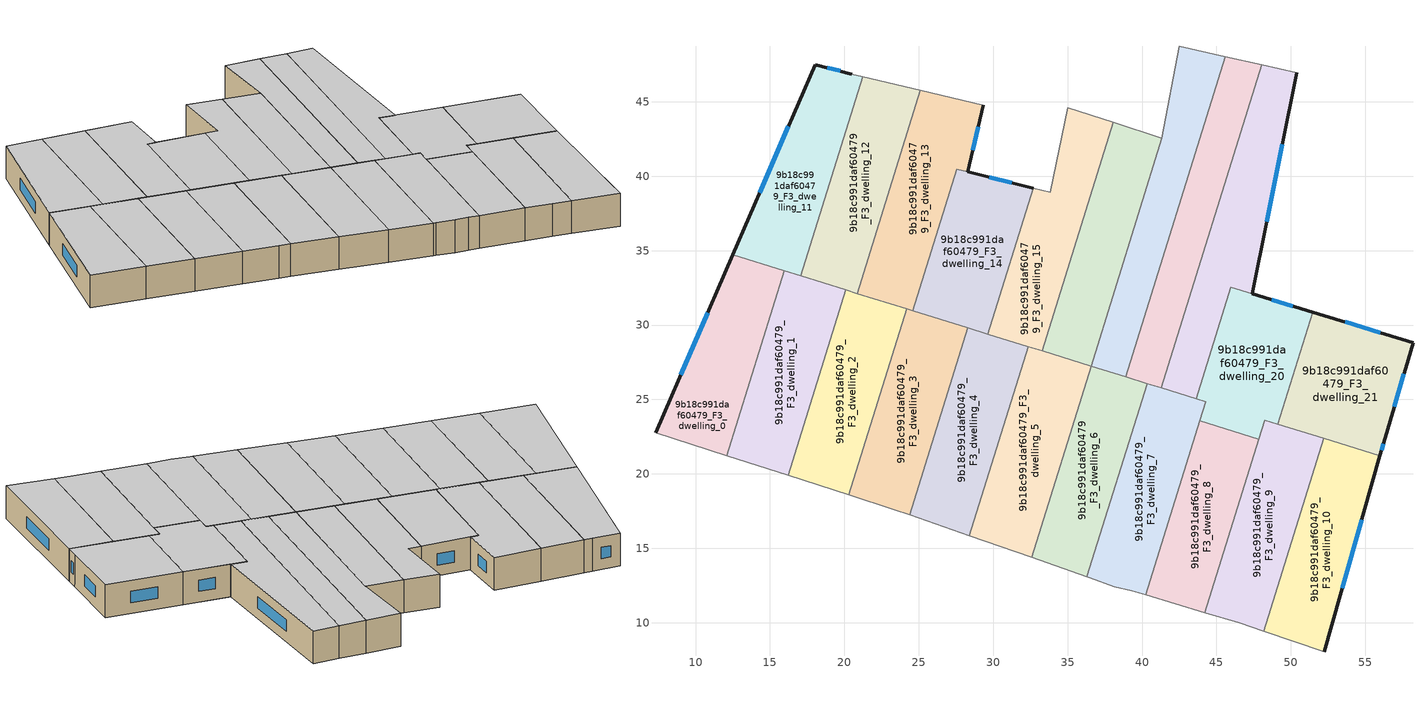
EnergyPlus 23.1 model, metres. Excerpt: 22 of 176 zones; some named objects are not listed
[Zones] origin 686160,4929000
9b18c991daf60479_F3_dwelling_0
 floor to 9b18c991daf60479_F2_dwelling_0 (EU_floor_Construction): 15.96,33.64 12.1,21.22 7.31,22.76 12.5,34.72 z9
 wall outside (EU_wall_Construction): 12.5,34.72 7.31,22.76 z9:12
 wall to 9b18c991daf60479_F3_dwelling_1 (EU_wall_Construction): 12.1,21.22 15.96,33.64 z9:12
 wall adiabatic (EU_wall_Construction): 7.31,22.76 12.1,21.22 z9:12
 wall to 9b18c991daf60479_F3_dwelling_11 (EU_wall_Construction): 15.96,33.64 12.5,34.72 z9:12
 window (EU_Window_Construction): 10.81,30.83 9,26.65 z9.98:11.02
 ceiling to 9b18c991daf60479_F4_dwelling_0 (EU_floor_Construction): 12.1,21.22 15.96,33.64 12.5,34.72 7.31,22.76 z12
9b18c991daf60479_F3_dwelling_1
 floor to 9b18c991daf60479_F2_dwelling_1 (EU_floor_Construction): 20.08,32.36 16.21,19.9 12.1,21.22 15.96,33.64 z9
 wall to 9b18c991daf60479_F3_dwelling_2 (EU_wall_Construction): 16.21,19.9 20.08,32.36 z9:12
 wall adiabatic (EU_wall_Construction): 12.1,21.22 16.21,19.9 z9:12
 wall to 9b18c991daf60479_F3_dwelling_12 (EU_wall_Construction): 20.08,32.36 17.08,33.3 z9:12
 wall to 9b18c991daf60479_F3_dwelling_11 (EU_wall_Construction): 17.08,33.3 15.96,33.64 z9:12
 ceiling to 9b18c991daf60479_F4_dwelling_1 (EU_floor_Construction): 16.21,19.9 20.08,32.36 15.96,33.64 12.1,21.22 z12
9b18c991daf60479_F3_dwelling_10
 floor to 9b18c991daf60479_F2_dwelling_10 (EU_floor_Construction): 55.98,21.21 52.24,8.05 48.17,9.43 52.2,22.39 z9
 wall outside (EU_wall_Construction): 52.24,8.05 55.98,21.21 z9:12
 wall adiabatic (EU_wall_Construction): 48.17,9.43 52.24,8.05 z9:12
 wall to 9b18c991daf60479_F3_dwelling_9 (EU_wall_Construction): 52.2,22.39 48.17,9.43 z9:12
 wall to 9b18c991daf60479_F3_dwelling_21 (EU_wall_Construction): 55.98,21.21 52.2,22.39 z9:12
 window (EU_Window_Construction): 53.46,12.33 54.76,16.93 z9.98:11.02
 ceiling to 9b18c991daf60479_F4_dwelling_10 (EU_floor_Construction): 52.24,8.05 55.98,21.21 52.2,22.39 48.17,9.43 z12
9b18c991daf60479_F3_dwelling_11
 floor to 9b18c991daf60479_F2_dwelling_11 (EU_floor_Construction): 21.24,46.69 17.08,33.3 12.5,34.72 18.04,47.5 20.51,46.87 z9
 wall outside (EU_wall_Construction): 20.51,46.87 18.04,47.5 12.5,34.72 z9:12
 wall adiabatic (EU_wall_Construction): 21.24,46.69 20.51,46.87 z9:12
 wall to 9b18c991daf60479_F3_dwelling_12 (EU_wall_Construction): 17.08,33.3 21.24,46.69 z9:12
 window (EU_Window_Construction): 16.24,43.34 14.3,38.87 / 19.71,47.07 18.85,47.29 z9.98:11.02
 ceiling to 9b18c991daf60479_F4_dwelling_11 (EU_floor_Construction): 17.08,33.3 21.24,46.69 20.51,46.87 18.04,47.5 12.5,34.72 z12
9b18c991daf60479_F3_dwelling_12
 floor to 9b18c991daf60479_F2_dwelling_12 (EU_floor_Construction): 25.11,45.77 20.87,32.12 17.08,33.3 21.24,46.69 z9
 wall to 9b18c991daf60479_F3_dwelling_13 (EU_wall_Construction): 20.87,32.12 25.11,45.77 z9:12
 wall adiabatic (EU_wall_Construction): 25.11,45.77 21.24,46.69 z9:12
 wall to 9b18c991daf60479_F3_dwelling_2 (EU_wall_Construction): 20.08,32.36 20.87,32.12 z9:12
 ceiling to 9b18c991daf60479_F4_dwelling_12 (EU_floor_Construction): 20.87,32.12 25.11,45.77 21.24,46.69 17.08,33.3 z12
9b18c991daf60479_F3_dwelling_13
 floor to 9b18c991daf60479_F2_dwelling_13 (EU_floor_Construction): 29.32,44.78 28.28,40.29 27.54,40.47 24.59,30.96 20.87,32.12 25.11,45.77 z9
 wall outside (EU_wall_Construction): 28.28,40.29 29.32,44.78 z9:12
 wall to 9b18c991daf60479_F3_dwelling_14 (EU_wall_Construction): 27.54,40.47 28.28,40.29 / 24.59,30.96 27.54,40.46 z9:12
 wall adiabatic (EU_wall_Construction): 29.32,44.78 25.11,45.77 z9:12
 wall to 9b18c991daf60479_F3_dwelling_2 (EU_wall_Construction): 20.87,32.12 24.19,31.09 z9:12
 wall to 9b18c991daf60479_F3_dwelling_3 (EU_wall_Construction): 24.19,31.09 24.59,30.96 z9:12
 window (EU_Window_Construction): 28.62,41.75 28.98,43.31 z9.98:11.02
 ceiling to 9b18c991daf60479_F4_dwelling_13 (EU_floor_Construction): 24.59,30.96 27.54,40.47 28.28,40.29 29.32,44.78 25.11,45.77 20.87,32.12 z12
9b18c991daf60479_F3_dwelling_14
 floor to 9b18c991daf60479_F2_dwelling_14 (EU_floor_Construction): 32.69,39.2 29.65,29.39 24.59,30.96 27.54,40.46 z9
 wall outside (EU_wall_Construction): 32.69,39.2 28.29,40.28 z9:12
 wall to 9b18c991daf60479_F3_dwelling_15 (EU_wall_Construction): 29.65,29.39 32.69,39.2 z9:12
 wall to 9b18c991daf60479_F3_dwelling_3 (EU_wall_Construction): 24.59,30.96 28.29,29.81 z9:12
 wall to 9b18c991daf60479_F3_dwelling_4 (EU_wall_Construction): 28.29,29.81 29.64,29.39 z9:12
 window (EU_Window_Construction): 31.26,39.55 29.72,39.93 z9.98:11.02
 ceiling to 9b18c991daf60479_F4_dwelling_14 (EU_floor_Construction): 29.65,29.39 32.69,39.2 27.54,40.46 24.59,30.96 z12
9b18c991daf60479_F3_dwelling_15
 floor to 9b18c991daf60479_F2_dwelling_15 (EU_floor_Construction): 38.06,43.62 33.29,28.26 29.65,29.39 32.69,39.2 33.82,38.92 35,44.61 z9
 wall adiabatic (EU_wall_Construction): 38.06,43.62 35,44.61 33.82,38.92 32.69,39.2 z9:12
 wall to 9b18c991daf60479_F3_dwelling_16 (EU_wall_Construction): 33.29,28.26 38.06,43.62 z9:12
 wall to 9b18c991daf60479_F3_dwelling_4 (EU_wall_Construction): 29.65,29.39 32.35,28.55 z9:12
 wall to 9b18c991daf60479_F3_dwelling_5 (EU_wall_Construction): 32.35,28.55 33.28,28.26 z9:12
 ceiling to 9b18c991daf60479_F4_dwelling_15 (EU_floor_Construction): 33.29,28.26 38.06,43.62 35,44.61 33.82,38.92 32.69,39.2 29.65,29.39 z12
9b18c991daf60479_F3_dwelling_16
 floor to 9b18c991daf60479_F2_dwelling_16 (EU_floor_Construction): 41.33,42.55 36.58,27.24 33.29,28.26 38.06,43.62 z9
 wall adiabatic (EU_wall_Construction): 41.33,42.55 38.06,43.62 z9:12
 wall to 9b18c991daf60479_F3_dwelling_17 (EU_wall_Construction): 36.58,27.24 41.33,42.55 z9:12
 wall to 9b18c991daf60479_F3_dwelling_5 (EU_wall_Construction): 33.29,28.26 36.58,27.24 z9:12
 ceiling to 9b18c991daf60479_F4_dwelling_16 (EU_floor_Construction): 36.58,27.24 41.33,42.55 38.06,43.62 33.29,28.26 z12
9b18c991daf60479_F3_dwelling_17
 floor to 9b18c991daf60479_F2_dwelling_17 (EU_floor_Construction): 45.6,48.04 38.91,26.51 36.58,27.24 41.33,42.55 42.48,48.74 z9
 wall adiabatic (EU_wall_Construction): 45.6,48.04 42.48,48.74 41.33,42.55 z9:12
 wall to 9b18c991daf60479_F3_dwelling_18 (EU_wall_Construction): 38.91,26.51 45.6,48.04 z9:12
 wall to 9b18c991daf60479_F3_dwelling_6 (EU_wall_Construction): 36.58,27.24 38.91,26.51 z9:12
 ceiling to 9b18c991daf60479_F4_dwelling_17 (EU_floor_Construction): 38.91,26.51 45.6,48.04 42.48,48.74 41.33,42.55 36.58,27.24 z12
9b18c991daf60479_F3_dwelling_18
 floor to 9b18c991daf60479_F2_dwelling_18 (EU_floor_Construction): 48.03,47.5 41.28,25.78 38.91,26.51 45.6,48.04 z9
 wall adiabatic (EU_wall_Construction): 48.03,47.5 45.6,48.04 z9:12
 wall to 9b18c991daf60479_F3_dwelling_19 (EU_wall_Construction): 41.28,25.78 48.03,47.5 z9:12
 wall to 9b18c991daf60479_F3_dwelling_7 (EU_wall_Construction): 40.33,26.07 41.28,25.78 z9:12
 wall to 9b18c991daf60479_F3_dwelling_6 (EU_wall_Construction): 38.91,26.51 40.33,26.07 z9:12
 ceiling to 9b18c991daf60479_F4_dwelling_18 (EU_floor_Construction): 41.28,25.78 48.03,47.5 45.6,48.04 38.91,26.51 z12
9b18c991daf60479_F3_dwelling_19
 floor to 9b18c991daf60479_F2_dwelling_19 (EU_floor_Construction): 50.41,46.97 47.39,32.11 45.96,32.54 43.63,25.05 41.28,25.78 48.03,47.5 z9
 wall outside (EU_wall_Construction): 47.39,32.11 50.41,46.97 z9:12
 wall adiabatic (EU_wall_Construction): 50.41,46.97 48.03,47.5 z9:12
 wall to 9b18c991daf60479_F3_dwelling_20 (EU_wall_Construction): 43.63,25.05 45.96,32.54 47.39,32.11 z9:12
 wall to 9b18c991daf60479_F3_dwelling_7 (EU_wall_Construction): 41.28,25.78 43.63,25.05 z9:12
 window (EU_Window_Construction): 48.37,36.94 49.43,42.13 z9.98:11.02
 ceiling to 9b18c991daf60479_F4_dwelling_19 (EU_floor_Construction): 43.63,25.05 45.96,32.54 47.39,32.11 50.41,46.97 48.03,47.5 41.28,25.78 z12
9b18c991daf60479_F3_dwelling_2
 floor to 9b18c991daf60479_F2_dwelling_2 (EU_floor_Construction): 24.19,31.09 20.31,18.58 16.21,19.9 20.08,32.36 z9
 wall to 9b18c991daf60479_F3_dwelling_3 (EU_wall_Construction): 20.31,18.58 24.19,31.09 z9:12
 wall adiabatic (EU_wall_Construction): 16.21,19.9 20.31,18.58 z9:12
 ceiling to 9b18c991daf60479_F4_dwelling_2 (EU_floor_Construction): 20.31,18.58 24.19,31.09 20.08,32.36 16.21,19.9 z12
9b18c991daf60479_F3_dwelling_20
 floor to 9b18c991daf60479_F2_dwelling_20 (EU_floor_Construction): 51.46,30.87 49.12,23.34 48.23,23.62 47.83,22.33 43.87,23.56 44.28,24.85 43.64,25.05 45.96,32.54 z9
 wall outside (EU_wall_Construction): 51.46,30.87 47.39,32.1 z9:12
 wall to 9b18c991daf60479_F3_dwelling_21 (EU_wall_Construction): 49.12,23.34 51.46,30.87 z9:12
 wall to 9b18c991daf60479_F3_dwelling_8 (EU_wall_Construction): 43.87,23.56 47.83,22.33 z9:12
 wall to 9b18c991daf60479_F3_dwelling_9 (EU_wall_Construction): 47.83,22.33 48.23,23.62 49.12,23.34 z9:12
 wall to 9b18c991daf60479_F3_dwelling_7 (EU_wall_Construction): 43.64,25.05 44.28,24.85 43.87,23.56 z9:12
 window (EU_Window_Construction): 50.13,31.27 48.71,31.7 z9.98:11.02
 ceiling to 9b18c991daf60479_F4_dwelling_20 (EU_floor_Construction): 49.12,23.34 51.46,30.87 45.96,32.54 43.64,25.05 44.28,24.85 43.87,23.56 47.83,22.33 48.23,23.62 z12
9b18c991daf60479_F3_dwelling_21
 floor to 9b18c991daf60479_F2_dwelling_21 (EU_floor_Construction): 58.2,28.83 56.32,22.42 55.98,21.21 49.12,23.34 51.46,30.87 z9
 wall outside (EU_wall_Construction): 55.98,21.21 56.32,22.42 58.2,28.83 51.46,30.87 z9:12
 wall to 9b18c991daf60479_F3_dwelling_9 (EU_wall_Construction): 49.12,23.34 52.2,22.39 z9:12
 window (EU_Window_Construction): 56.01,29.49 53.65,30.21 / 56.93,24.5 57.59,26.74 / 56.09,21.6 56.21,22.02 z9.98:11.02
 ceiling to 9b18c991daf60479_F4_dwelling_21 (EU_floor_Construction): 55.98,21.21 56.32,22.42 58.2,28.83 51.46,30.87 49.12,23.34 z12
9b18c991daf60479_F3_dwelling_3
 floor to 9b18c991daf60479_F2_dwelling_3 (EU_floor_Construction): 28.29,29.81 24.39,17.25 23.36,17.61 20.31,18.58 24.19,31.09 z9
 wall to 9b18c991daf60479_F3_dwelling_4 (EU_wall_Construction): 24.39,17.25 28.29,29.81 z9:12
 wall adiabatic (EU_wall_Construction): 20.31,18.58 23.36,17.61 24.39,17.25 z9:12
 ceiling to 9b18c991daf60479_F4_dwelling_3 (EU_floor_Construction): 24.39,17.25 28.29,29.81 24.19,31.09 20.31,18.58 23.36,17.61 z12
9b18c991daf60479_F3_dwelling_4
 floor to 9b18c991daf60479_F2_dwelling_4 (EU_floor_Construction): 32.35,28.55 28.4,15.85 24.39,17.25 28.29,29.81 z9
 wall to 9b18c991daf60479_F3_dwelling_5 (EU_wall_Construction): 28.4,15.85 32.35,28.55 z9:12
 wall adiabatic (EU_wall_Construction): 24.39,17.25 28.4,15.85 z9:12
 ceiling to 9b18c991daf60479_F4_dwelling_4 (EU_floor_Construction): 28.4,15.85 32.35,28.55 28.29,29.81 24.39,17.25 z12
9b18c991daf60479_F3_dwelling_5
 floor to 9b18c991daf60479_F2_dwelling_5 (EU_floor_Construction): 36.58,27.24 32.58,14.38 28.4,15.85 32.35,28.55 z9
 wall to 9b18c991daf60479_F3_dwelling_6 (EU_wall_Construction): 32.58,14.38 36.58,27.24 z9:12
 wall adiabatic (EU_wall_Construction): 28.4,15.85 32.58,14.38 z9:12
 ceiling to 9b18c991daf60479_F4_dwelling_5 (EU_floor_Construction): 32.58,14.38 36.58,27.24 32.35,28.55 28.4,15.85 z12
9b18c991daf60479_F3_dwelling_6
 floor to 9b18c991daf60479_F2_dwelling_6 (EU_floor_Construction): 40.33,26.07 36.3,13.09 32.58,14.38 36.58,27.24 z9
 wall adiabatic (EU_wall_Construction): 32.58,14.38 36.3,13.09 z9:12
 wall to 9b18c991daf60479_F3_dwelling_7 (EU_wall_Construction): 36.3,13.09 40.33,26.07 z9:12
 ceiling to 9b18c991daf60479_F4_dwelling_6 (EU_floor_Construction): 36.3,13.09 40.33,26.07 36.58,27.24 32.58,14.38 z12
9b18c991daf60479_F3_dwelling_7
 floor to 9b18c991daf60479_F2_dwelling_7 (EU_floor_Construction): 44.28,24.85 40.24,11.87 39.29,12.16 38.14,12.43 36.5,13.02 36.3,13.09 40.33,26.07 z9
 wall adiabatic (EU_wall_Construction): 36.3,13.09 36.5,13.02 38.14,12.43 39.29,12.16 40.24,11.87 z9:12
 wall to 9b18c991daf60479_F3_dwelling_8 (EU_wall_Construction): 40.24,11.87 43.87,23.56 z9:12
 ceiling to 9b18c991daf60479_F4_dwelling_7 (EU_floor_Construction): 40.24,11.87 44.28,24.85 40.33,26.07 36.3,13.09 36.5,13.02 38.14,12.43 39.29,12.16 z12
9b18c991daf60479_F3_dwelling_8
 floor to 9b18c991daf60479_F2_dwelling_8 (EU_floor_Construction): 47.83,22.33 44.21,10.68 40.24,11.87 43.87,23.56 z9
 wall adiabatic (EU_wall_Construction): 40.24,11.87 44.21,10.68 z9:12
 wall to 9b18c991daf60479_F3_dwelling_9 (EU_wall_Construction): 44.21,10.68 47.83,22.33 z9:12
 ceiling to 9b18c991daf60479_F4_dwelling_8 (EU_floor_Construction): 44.21,10.68 47.83,22.33 43.87,23.56 40.24,11.87 z12
9b18c991daf60479_F3_dwelling_9
 floor to 9b18c991daf60479_F2_dwelling_9 (EU_floor_Construction): 52.2,22.39 48.17,9.43 46.52,9.99 44.21,10.68 48.23,23.62 z9
 wall adiabatic (EU_wall_Construction): 44.21,10.68 46.52,9.99 48.17,9.43 z9:12
 ceiling to 9b18c991daf60479_F4_dwelling_9 (EU_floor_Construction): 48.17,9.43 52.2,22.39 48.23,23.62 44.21,10.68 46.52,9.99 z12
[Building]
EU S2 Campaign: North Axis=0; Terrain=City; Solar Distribution=FullExterior
[Site:Location]
Bologna: Latitude=44.5; Longitude=11.25; Time Zone=1; Elevation=37
[SizingPeriod:WeatherFileDays]
AnnualSizingPeriod: Begin Month=1; Begin Day of Month=1; End Month=12; End Day of Month=31; Day of Week for Start Day=Monday; Use Weather File Daylight Saving Period=No; Use Weather File Rain and Snow Indicators=No
[MATERIAL]
EU_InternalMass_Material: Roughness=MediumRough; Thickness=0.1; Conductivity=1; Density=1800; Specific Heat=900; Thermal Absorptance=0.9; Solar Absorptance=0.7; Visible Absorptance=0.7
[MATERIAL:NOMASS] Roughness=MediumRough; Thermal Absorptance=0.9; Solar Absorptance=0.7; Visible Absorptance=0.7
Name | Thermal Resistance
EU_wall_NoMass | 0.905828
EU_floor_NoMass | 0.67114
[WINDOWMATERIAL:SIMPLEGLAZINGSYSTEM]
EU_Window_SimpleGlazing: UFactor=4.52486; Solar Heat Gain Coefficient=0.85; Visible Transmittance=0.85
[CONSTRUCTION]
EU_wall_Construction: EU_wall_NoMass
EU_floor_Construction: EU_floor_NoMass
EU_Window_Construction: EU_Window_SimpleGlazing
EU_InternalMass_Construction: EU_InternalMass_Material
[ZONE] Type=1; Multiplier=1; Ceiling Height=autocalculate; Floor Area=autocalculate; Part of Total Floor Area=Yes
Name | Volume
9b18c991daf60479_F3_dwelling_0 | 168.732
9b18c991daf60479_F3_dwelling_1 | 168.704
9b18c991daf60479_F3_dwelling_10 | 168.722
9b18c991daf60479_F3_dwelling_11 | 168.71
9b18c991daf60479_F3_dwelling_12 | 168.747
9b18c991daf60479_F3_dwelling_13 | 176.865
9b18c991daf60479_F3_dwelling_14 | 160.482
9b18c991daf60479_F3_dwelling_15 | 168.712
9b18c991daf60479_F3_dwelling_16 | 166.007
9b18c991daf60479_F3_dwelling_17 | 171.425
9b18c991daf60479_F3_dwelling_18 | 168.713
9b18c991daf60479_F3_dwelling_19 | 201.921
9b18c991daf60479_F3_dwelling_2 | 168.715
9b18c991daf60479_F3_dwelling_20 | 152.236
9b18c991daf60479_F3_dwelling_21 | 168.708
9b18c991daf60479_F3_dwelling_3; 9b18c991daf60479_F3_dwelling_9 | 168.719
9b18c991daf60479_F3_dwelling_4 | 168.702
9b18c991daf60479_F3_dwelling_5 | 177.752
9b18c991daf60479_F3_dwelling_6 | 159.712
9b18c991daf60479_F3_dwelling_7 | 168.714
9b18c991daf60479_F3_dwelling_8 | 151.936
[INTERNALMASS] Construction=EU_InternalMass_Construction
Name | Zone or ZoneList | Surface Area
9b18c991daf60479_F3_dwelling_0_EU_InternalMass | 9b18c991daf60479_F3_dwelling_0 | 56.2443
9b18c991daf60479_F3_dwelling_1_EU_InternalMass | 9b18c991daf60479_F3_dwelling_1 | 56.2346
9b18c991daf60479_F3_dwelling_2_EU_InternalMass | 9b18c991daf60479_F3_dwelling_2 | 56.2382
9b18c991daf60479_F3_dwelling_3_EU_InternalMass | 9b18c991daf60479_F3_dwelling_3 | 56.2398
9b18c991daf60479_F3_dwelling_4_EU_InternalMass | 9b18c991daf60479_F3_dwelling_4 | 56.234
9b18c991daf60479_F3_dwelling_5_EU_InternalMass | 9b18c991daf60479_F3_dwelling_5 | 59.2505
9b18c991daf60479_F3_dwelling_6_EU_InternalMass | 9b18c991daf60479_F3_dwelling_6 | 53.2371
9b18c991daf60479_F3_dwelling_7_EU_InternalMass | 9b18c991daf60479_F3_dwelling_7 | 56.2377
9b18c991daf60479_F3_dwelling_8_EU_InternalMass | 9b18c991daf60479_F3_dwelling_8 | 50.641
9b18c991daf60479_F3_dwelling_9_EU_InternalMass | 9b18c991daf60479_F3_dwelling_9 | 56.2395
9b18c991daf60479_F3_dwelling_10_EU_InternalMass | 9b18c991daf60479_F3_dwelling_10 | 56.2407
9b18c991daf60479_F3_dwelling_11_EU_InternalMass | 9b18c991daf60479_F3_dwelling_11 | 56.237
9b18c991daf60479_F3_dwelling_12_EU_InternalMass | 9b18c991daf60479_F3_dwelling_12 | 56.249
9b18c991daf60479_F3_dwelling_13_EU_InternalMass | 9b18c991daf60479_F3_dwelling_13 | 58.9541
9b18c991daf60479_F3_dwelling_14_EU_InternalMass | 9b18c991daf60479_F3_dwelling_14 | 53.5093
9b18c991daf60479_F3_dwelling_15_EU_InternalMass | 9b18c991daf60479_F3_dwelling_15 | 56.2372
9b18c991daf60479_F3_dwelling_16_EU_InternalMass | 9b18c991daf60479_F3_dwelling_16 | 55.3355
9b18c991daf60479_F3_dwelling_17_EU_InternalMass | 9b18c991daf60479_F3_dwelling_17 | 57.1422
9b18c991daf60479_F3_dwelling_18_EU_InternalMass | 9b18c991daf60479_F3_dwelling_18 | 56.2373
9b18c991daf60479_F3_dwelling_19_EU_InternalMass | 9b18c991daf60479_F3_dwelling_19 | 67.3081
9b18c991daf60479_F3_dwelling_20_EU_InternalMass | 9b18c991daf60479_F3_dwelling_20 | 50.7654
9b18c991daf60479_F3_dwelling_21_EU_InternalMass | 9b18c991daf60479_F3_dwelling_21 | 56.2363
[OTHEREQUIPMENT] Fuel Type=Electricity; Design Level Calculation Method=Watts/Area; Power per Zone Floor Area=1; Fraction Latent=0; Fraction Radiant=0; Fraction Lost=0; Carbon Dioxide Generation Rate=0; EndUse Subcategory=EU_Step8_InternalGains
Name | Zone or ZoneList or Space or SpaceList | Schedule
EU_Step8_InternalGain_9b18c991daf60479_F3_dwelling_0_f000 | 9b18c991daf60479_F3_dwelling_0 | EU_Step8_GainSchedule_9b18c991daf60479_F3_dwelling_0_f000
EU_Step8_InternalGain_9b18c991daf60479_F3_dwelling_1_f000 | 9b18c991daf60479_F3_dwelling_1 | EU_Step8_GainSchedule_9b18c991daf60479_F3_dwelling_1_f000
EU_Step8_InternalGain_9b18c991daf60479_F3_dwelling_2_f000 | 9b18c991daf60479_F3_dwelling_2 | EU_Step8_GainSchedule_9b18c991daf60479_F3_dwelling_2_f000
EU_Step8_InternalGain_9b18c991daf60479_F3_dwelling_3_f000 | 9b18c991daf60479_F3_dwelling_3 | EU_Step8_GainSchedule_9b18c991daf60479_F3_dwelling_3_f000
EU_Step8_InternalGain_9b18c991daf60479_F3_dwelling_4_f000 | 9b18c991daf60479_F3_dwelling_4 | EU_Step8_GainSchedule_9b18c991daf60479_F3_dwelling_4_f000
EU_Step8_InternalGain_9b18c991daf60479_F3_dwelling_5_f000 | 9b18c991daf60479_F3_dwelling_5 | EU_Step8_GainSchedule_9b18c991daf60479_F3_dwelling_5_f000
EU_Step8_InternalGain_9b18c991daf60479_F3_dwelling_6_f000 | 9b18c991daf60479_F3_dwelling_6 | EU_Step8_GainSchedule_9b18c991daf60479_F3_dwelling_6_f000
EU_Step8_InternalGain_9b18c991daf60479_F3_dwelling_7_f000 | 9b18c991daf60479_F3_dwelling_7 | EU_Step8_GainSchedule_9b18c991daf60479_F3_dwelling_7_f000
EU_Step8_InternalGain_9b18c991daf60479_F3_dwelling_8_f000 | 9b18c991daf60479_F3_dwelling_8 | EU_Step8_GainSchedule_9b18c991daf60479_F3_dwelling_8_f000
EU_Step8_InternalGain_9b18c991daf60479_F3_dwelling_9_f000 | 9b18c991daf60479_F3_dwelling_9 | EU_Step8_GainSchedule_9b18c991daf60479_F3_dwelling_9_f000
EU_Step8_InternalGain_9b18c991daf60479_F3_dwelling_10_f000 | 9b18c991daf60479_F3_dwelling_10 | EU_Step8_GainSchedule_9b18c991daf60479_F3_dwelling_10_f000
EU_Step8_InternalGain_9b18c991daf60479_F3_dwelling_11_f000 | 9b18c991daf60479_F3_dwelling_11 | EU_Step8_GainSchedule_9b18c991daf60479_F3_dwelling_11_f000
EU_Step8_InternalGain_9b18c991daf60479_F3_dwelling_12_f000 | 9b18c991daf60479_F3_dwelling_12 | EU_Step8_GainSchedule_9b18c991daf60479_F3_dwelling_12_f000
EU_Step8_InternalGain_9b18c991daf60479_F3_dwelling_13_f000 | 9b18c991daf60479_F3_dwelling_13 | EU_Step8_GainSchedule_9b18c991daf60479_F3_dwelling_13_f000
EU_Step8_InternalGain_9b18c991daf60479_F3_dwelling_14_f000 | 9b18c991daf60479_F3_dwelling_14 | EU_Step8_GainSchedule_9b18c991daf60479_F3_dwelling_14_f000
EU_Step8_InternalGain_9b18c991daf60479_F3_dwelling_15_f000 | 9b18c991daf60479_F3_dwelling_15 | EU_Step8_GainSchedule_9b18c991daf60479_F3_dwelling_15_f000
EU_Step8_InternalGain_9b18c991daf60479_F3_dwelling_16_f000 | 9b18c991daf60479_F3_dwelling_16 | EU_Step8_GainSchedule_9b18c991daf60479_F3_dwelling_16_f000
EU_Step8_InternalGain_9b18c991daf60479_F3_dwelling_17_f000 | 9b18c991daf60479_F3_dwelling_17 | EU_Step8_GainSchedule_9b18c991daf60479_F3_dwelling_17_f000
EU_Step8_InternalGain_9b18c991daf60479_F3_dwelling_18_f000 | 9b18c991daf60479_F3_dwelling_18 | EU_Step8_GainSchedule_9b18c991daf60479_F3_dwelling_18_f000
EU_Step8_InternalGain_9b18c991daf60479_F3_dwelling_19_f000 | 9b18c991daf60479_F3_dwelling_19 | EU_Step8_GainSchedule_9b18c991daf60479_F3_dwelling_19_f000
EU_Step8_InternalGain_9b18c991daf60479_F3_dwelling_20_f000 | 9b18c991daf60479_F3_dwelling_20 | EU_Step8_GainSchedule_9b18c991daf60479_F3_dwelling_20_f000
EU_Step8_InternalGain_9b18c991daf60479_F3_dwelling_21_f000 | 9b18c991daf60479_F3_dwelling_21 | EU_Step8_GainSchedule_9b18c991daf60479_F3_dwelling_21_f000
[ZONEVENTILATION:DESIGNFLOWRATE] Schedule=EU_AlwaysOn; Design Flow Rate Calculation Method=AirChanges/Hour; Air Changes per Hour=0.73129; Ventilation Type=Natural; Fan Pressure Rise=0; Fan Total Efficiency=1; Constant Term Coefficient=1; Temperature Term Coefficient=0; Velocity Term Coefficient=0; Velocity Squared Term Coefficient=0; Minimum Indoor Temperature=-100; Maximum Indoor Temperature=100; Delta Temperature=-100; Minimum Outdoor Temperature=-100; Maximum Outdoor Temperature=100; Maximum Wind Speed=40
Name | Zone or ZoneList or Space or SpaceList
EU_ConstantAir_9b18c991daf60479_F3_dwelling_0 | 9b18c991daf60479_F3_dwelling_0
EU_ConstantAir_9b18c991daf60479_F3_dwelling_1 | 9b18c991daf60479_F3_dwelling_1
EU_ConstantAir_9b18c991daf60479_F3_dwelling_2 | 9b18c991daf60479_F3_dwelling_2
EU_ConstantAir_9b18c991daf60479_F3_dwelling_3 | 9b18c991daf60479_F3_dwelling_3
EU_ConstantAir_9b18c991daf60479_F3_dwelling_4 | 9b18c991daf60479_F3_dwelling_4
EU_ConstantAir_9b18c991daf60479_F3_dwelling_5 | 9b18c991daf60479_F3_dwelling_5
EU_ConstantAir_9b18c991daf60479_F3_dwelling_6 | 9b18c991daf60479_F3_dwelling_6
EU_ConstantAir_9b18c991daf60479_F3_dwelling_7 | 9b18c991daf60479_F3_dwelling_7
EU_ConstantAir_9b18c991daf60479_F3_dwelling_8 | 9b18c991daf60479_F3_dwelling_8
EU_ConstantAir_9b18c991daf60479_F3_dwelling_9 | 9b18c991daf60479_F3_dwelling_9
EU_ConstantAir_9b18c991daf60479_F3_dwelling_10 | 9b18c991daf60479_F3_dwelling_10
EU_ConstantAir_9b18c991daf60479_F3_dwelling_11 | 9b18c991daf60479_F3_dwelling_11
EU_ConstantAir_9b18c991daf60479_F3_dwelling_12 | 9b18c991daf60479_F3_dwelling_12
EU_ConstantAir_9b18c991daf60479_F3_dwelling_13 | 9b18c991daf60479_F3_dwelling_13
EU_ConstantAir_9b18c991daf60479_F3_dwelling_14 | 9b18c991daf60479_F3_dwelling_14
EU_ConstantAir_9b18c991daf60479_F3_dwelling_15 | 9b18c991daf60479_F3_dwelling_15
EU_ConstantAir_9b18c991daf60479_F3_dwelling_16 | 9b18c991daf60479_F3_dwelling_16
EU_ConstantAir_9b18c991daf60479_F3_dwelling_17 | 9b18c991daf60479_F3_dwelling_17
EU_ConstantAir_9b18c991daf60479_F3_dwelling_18 | 9b18c991daf60479_F3_dwelling_18
EU_ConstantAir_9b18c991daf60479_F3_dwelling_19 | 9b18c991daf60479_F3_dwelling_19
EU_ConstantAir_9b18c991daf60479_F3_dwelling_20 | 9b18c991daf60479_F3_dwelling_20
EU_ConstantAir_9b18c991daf60479_F3_dwelling_21 | 9b18c991daf60479_F3_dwelling_21
[HVACTEMPLATE:ZONE:IDEALLOADSAIRSYSTEM] System Availability Schedule=EU_AlwaysOn; Maximum Heating Supply Air Temperature=50; Minimum Cooling Supply Air Temperature=13; Maximum Heating Supply Air Humidity Ratio=0.0156; Minimum Cooling Supply Air Humidity Ratio=0.0077; Heating Limit=NoLimit; Cooling Limit=NoLimit; Heating Availability Schedule=EU_AlwaysOn; Cooling Availability Schedule=EU_CoolingOff; Dehumidification Control Type=ConstantSensibleHeatRatio; Cooling Sensible Heat Ratio=0.7; Dehumidification Setpoint=60; Humidification Control Type=None; Humidification Setpoint=30; Outdoor Air Method=None; Outdoor Air Flow Rate per Person=0.00944; Outdoor Air Flow Rate per Zone Floor Area=0; Outdoor Air Flow Rate per Zone=0; Demand Controlled Ventilation Type=None; Outdoor Air Economizer Type=NoEconomizer; Heat Recovery Type=None; Sensible Heat Recovery Effectiveness=0.7; Latent Heat Recovery Effectiveness=0.65
Name | Template Thermostat
9b18c991daf60479_F3_dwelling_0 | EU_HeatOnly_9b18c991daf60479_F3_dwelling_0
9b18c991daf60479_F3_dwelling_1 | EU_HeatOnly_9b18c991daf60479_F3_dwelling_1
9b18c991daf60479_F3_dwelling_2 | EU_HeatOnly_9b18c991daf60479_F3_dwelling_2
9b18c991daf60479_F3_dwelling_3 | EU_HeatOnly_9b18c991daf60479_F3_dwelling_3
9b18c991daf60479_F3_dwelling_4 | EU_HeatOnly_9b18c991daf60479_F3_dwelling_4
9b18c991daf60479_F3_dwelling_5 | EU_HeatOnly_9b18c991daf60479_F3_dwelling_5
9b18c991daf60479_F3_dwelling_6 | EU_HeatOnly_9b18c991daf60479_F3_dwelling_6
9b18c991daf60479_F3_dwelling_7 | EU_HeatOnly_9b18c991daf60479_F3_dwelling_7
9b18c991daf60479_F3_dwelling_8 | EU_HeatOnly_9b18c991daf60479_F3_dwelling_8
9b18c991daf60479_F3_dwelling_9 | EU_HeatOnly_9b18c991daf60479_F3_dwelling_9
9b18c991daf60479_F3_dwelling_10 | EU_HeatOnly_9b18c991daf60479_F3_dwelling_10
9b18c991daf60479_F3_dwelling_11 | EU_HeatOnly_9b18c991daf60479_F3_dwelling_11
9b18c991daf60479_F3_dwelling_12 | EU_HeatOnly_9b18c991daf60479_F3_dwelling_12
9b18c991daf60479_F3_dwelling_13 | EU_HeatOnly_9b18c991daf60479_F3_dwelling_13
9b18c991daf60479_F3_dwelling_14 | EU_HeatOnly_9b18c991daf60479_F3_dwelling_14
9b18c991daf60479_F3_dwelling_15 | EU_HeatOnly_9b18c991daf60479_F3_dwelling_15
9b18c991daf60479_F3_dwelling_16 | EU_HeatOnly_9b18c991daf60479_F3_dwelling_16
9b18c991daf60479_F3_dwelling_17 | EU_HeatOnly_9b18c991daf60479_F3_dwelling_17
9b18c991daf60479_F3_dwelling_18 | EU_HeatOnly_9b18c991daf60479_F3_dwelling_18
9b18c991daf60479_F3_dwelling_19 | EU_HeatOnly_9b18c991daf60479_F3_dwelling_19
9b18c991daf60479_F3_dwelling_20 | EU_HeatOnly_9b18c991daf60479_F3_dwelling_20
9b18c991daf60479_F3_dwelling_21 | EU_HeatOnly_9b18c991daf60479_F3_dwelling_21
[SIZING:ZONE] Zone Cooling Design Supply Air Temperature Input Method=SupplyAirTemperature; Zone Cooling Design Supply Air Temperature=13; Zone Heating Design Supply Air Temperature Input Method=SupplyAirTemperature; Zone Heating Design Supply Air Temperature=50; Zone Cooling Design Supply Air Humidity Ratio=0.008; Zone Heating Design Supply Air Humidity Ratio=0.008; Cooling Design Air Flow Method=DesignDay; Cooling Design Air Flow Rate=0; Cooling Minimum Air Flow per Zone Floor Area=0.000762; Cooling Minimum Air Flow=0; Cooling Minimum Air Flow Fraction=0.2; Heating Design Air Flow Method=DesignDay; Heating Design Air Flow Rate=0; Heating Maximum Air Flow per Zone Floor Area=0.002032; Heating Maximum Air Flow=0.141576; Heating Maximum Air Flow Fraction=0.3; Account for Dedicated Outdoor Air System=No; Dedicated Outdoor Air System Control Strategy=NeutralSupplyAir; Dedicated Outdoor Air Low Setpoint Temperature for Design=autosize; Dedicated Outdoor Air High Setpoint Temperature for Design=autosize; Zone Load Sizing Method=Sensible Load Only No Latent Load; Zone Latent Cooling Design Supply Air Humidity Ratio Input Method=HumidityRatioDifference; Zone Cooling Design Supply Air Humidity Ratio Difference=0.005; Zone Latent Heating Design Supply Air Humidity Ratio Input Method=HumidityRatioDifference; Zone Humidification Design Supply Air Humidity Ratio Difference=0.005
9b18c991daf60479_F3_dwelling_0; 9b18c991daf60479_F3_dwelling_1; 9b18c991daf60479_F3_dwelling_2; 9b18c991daf60479_F3_dwelling_3; 9b18c991daf60479_F3_dwelling_4; 9b18c991daf60479_F3_dwelling_5; 9b18c991daf60479_F3_dwelling_6; 9b18c991daf60479_F3_dwelling_7; 9b18c991daf60479_F3_dwelling_8; 9b18c991daf60479_F3_dwelling_9; 9b18c991daf60479_F3_dwelling_10; 9b18c991daf60479_F3_dwelling_11; 9b18c991daf60479_F3_dwelling_12; 9b18c991daf60479_F3_dwelling_13; 9b18c991daf60479_F3_dwelling_14; 9b18c991daf60479_F3_dwelling_15; 9b18c991daf60479_F3_dwelling_16; 9b18c991daf60479_F3_dwelling_17; 9b18c991daf60479_F3_dwelling_18; 9b18c991daf60479_F3_dwelling_19; 9b18c991daf60479_F3_dwelling_20; 9b18c991daf60479_F3_dwelling_21
[SCHEDULE:CONSTANT]
Name | Hourly Value
EU_AlwaysOn | 1
EU_CoolingOff | 0
[SCHEDULE:FILE] Column Number=1; Rows to Skip at Top=0; Number of Hours of Data=8760; Column Separator=Comma; Interpolate to Timestep=No; Minutes per Item=60; Adjust Schedule for Daylight Savings=Yes
Name | File
EU_Step8_GainSchedule_9b18c991daf60479_F3_dwelling_0_f000 | ../../schedules/9b18c991daf60479/9b18c991daf60479_F3_dwelling_0_f000_gain.csv
EU_Step8_GainSchedule_9b18c991daf60479_F3_dwelling_1_f000 | ../../schedules/9b18c991daf60479/9b18c991daf60479_F3_dwelling_1_f000_gain.csv
EU_Step8_GainSchedule_9b18c991daf60479_F3_dwelling_2_f000 | ../../schedules/9b18c991daf60479/9b18c991daf60479_F3_dwelling_2_f000_gain.csv
EU_Step8_GainSchedule_9b18c991daf60479_F3_dwelling_3_f000 | ../../schedules/9b18c991daf60479/9b18c991daf60479_F3_dwelling_3_f000_gain.csv
EU_Step8_GainSchedule_9b18c991daf60479_F3_dwelling_4_f000 | ../../schedules/9b18c991daf60479/9b18c991daf60479_F3_dwelling_4_f000_gain.csv
EU_Step8_GainSchedule_9b18c991daf60479_F3_dwelling_5_f000 | ../../schedules/9b18c991daf60479/9b18c991daf60479_F3_dwelling_5_f000_gain.csv
EU_Step8_GainSchedule_9b18c991daf60479_F3_dwelling_6_f000 | ../../schedules/9b18c991daf60479/9b18c991daf60479_F3_dwelling_6_f000_gain.csv
EU_Step8_GainSchedule_9b18c991daf60479_F3_dwelling_7_f000 | ../../schedules/9b18c991daf60479/9b18c991daf60479_F3_dwelling_7_f000_gain.csv
EU_Step8_GainSchedule_9b18c991daf60479_F3_dwelling_8_f000 | ../../schedules/9b18c991daf60479/9b18c991daf60479_F3_dwelling_8_f000_gain.csv
EU_Step8_GainSchedule_9b18c991daf60479_F3_dwelling_9_f000 | ../../schedules/9b18c991daf60479/9b18c991daf60479_F3_dwelling_9_f000_gain.csv
EU_Step8_GainSchedule_9b18c991daf60479_F3_dwelling_10_f000 | ../../schedules/9b18c991daf60479/9b18c991daf60479_F3_dwelling_10_f000_gain.csv
EU_Step8_GainSchedule_9b18c991daf60479_F3_dwelling_11_f000 | ../../schedules/9b18c991daf60479/9b18c991daf60479_F3_dwelling_11_f000_gain.csv
EU_Step8_GainSchedule_9b18c991daf60479_F3_dwelling_12_f000 | ../../schedules/9b18c991daf60479/9b18c991daf60479_F3_dwelling_12_f000_gain.csv
EU_Step8_GainSchedule_9b18c991daf60479_F3_dwelling_13_f000 | ../../schedules/9b18c991daf60479/9b18c991daf60479_F3_dwelling_13_f000_gain.csv
EU_Step8_GainSchedule_9b18c991daf60479_F3_dwelling_14_f000 | ../../schedules/9b18c991daf60479/9b18c991daf60479_F3_dwelling_14_f000_gain.csv
EU_Step8_GainSchedule_9b18c991daf60479_F3_dwelling_15_f000 | ../../schedules/9b18c991daf60479/9b18c991daf60479_F3_dwelling_15_f000_gain.csv
EU_Step8_GainSchedule_9b18c991daf60479_F3_dwelling_16_f000 | ../../schedules/9b18c991daf60479/9b18c991daf60479_F3_dwelling_16_f000_gain.csv
EU_Step8_GainSchedule_9b18c991daf60479_F3_dwelling_17_f000 | ../../schedules/9b18c991daf60479/9b18c991daf60479_F3_dwelling_17_f000_gain.csv
EU_Step8_GainSchedule_9b18c991daf60479_F3_dwelling_18_f000 | ../../schedules/9b18c991daf60479/9b18c991daf60479_F3_dwelling_18_f000_gain.csv
EU_Step8_GainSchedule_9b18c991daf60479_F3_dwelling_19_f000 | ../../schedules/9b18c991daf60479/9b18c991daf60479_F3_dwelling_19_f000_gain.csv
EU_Step8_GainSchedule_9b18c991daf60479_F3_dwelling_20_f000 | ../../schedules/9b18c991daf60479/9b18c991daf60479_F3_dwelling_20_f000_gain.csv
EU_Step8_GainSchedule_9b18c991daf60479_F3_dwelling_21_f000 | ../../schedules/9b18c991daf60479/9b18c991daf60479_F3_dwelling_21_f000_gain.csv
